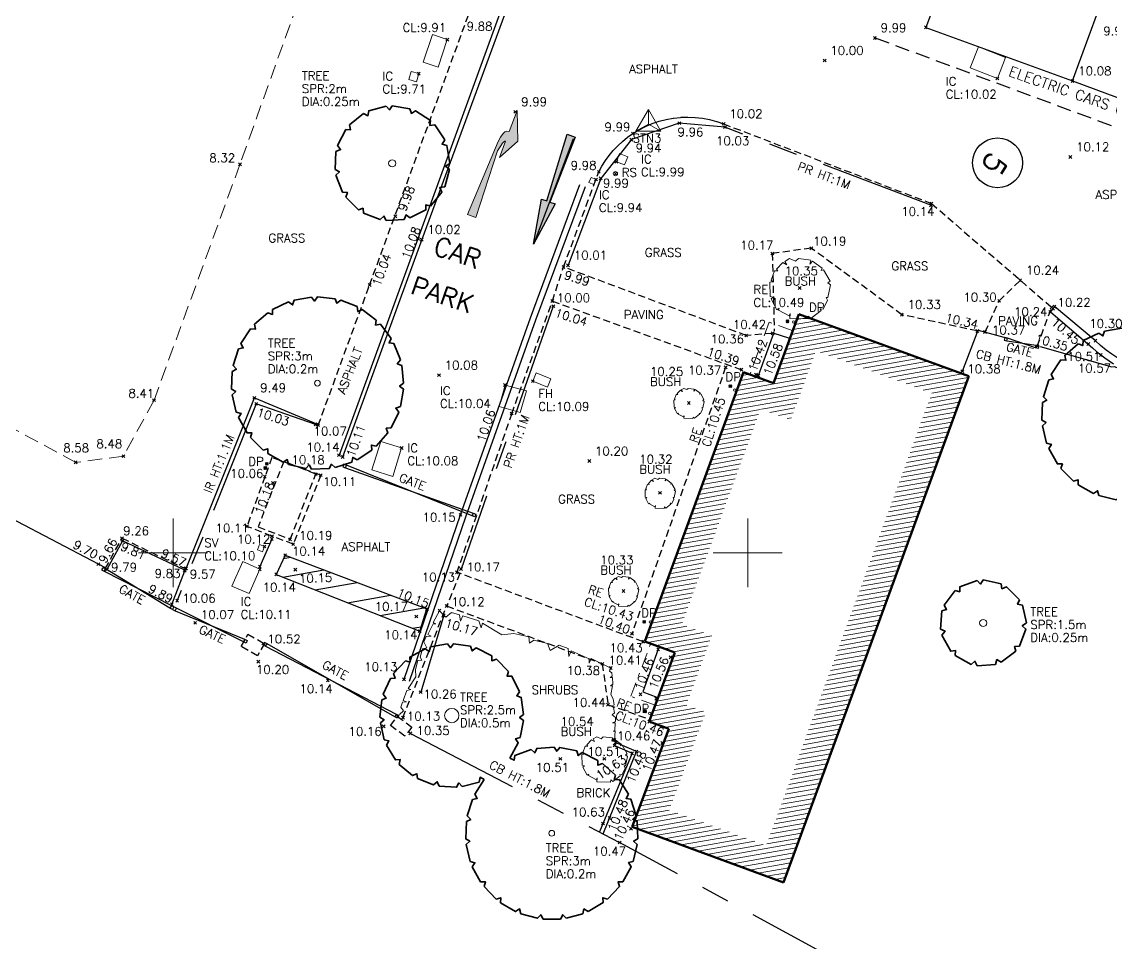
# Model space of a CAD drawing. Extents: x 521064 to 521635, y 174590 to 175241.
# Drawn here: x 521274.74 to 521312.65, y 174706.42 to 174738.48 of the extents above; entities that cross this region are included whole.
import ezdxf
from ezdxf.enums import TextEntityAlignment as Align

# ---------------------------------------------------------------- set-up
doc = ezdxf.new("R2010")
doc.units = 0
doc.header["$PDMODE"] = 3
doc.header["$PDSIZE"] = 0.05
for name, pattern in [('Centre', [7, 4, -1, 1, -1]), ('DASHDOT', [1, 0.5, -0.25, 0, -0.25]), ('DASHED', [0.75, 0.5, -0.25]), ('HIDDEN', [0.375, 0.25, -0.125])]:
    doc.linetypes.add(name, pattern=pattern)
doc.layers.get('0').update_dxf_attribs({"linetype": 'CONTINUOUS', "lineweight": 18})
for name, color, linetype, lineweight in [('I031G_SURVEY-GRID', 7, 'CONTINUOUS', 18), ('I042T_SURVEY-STA', 1, 'CONTINUOUS', 13), ('I277G_CANOPY', 30, 'DASHDOT', 18), ('I904G_HATCHING', 62, 'CONTINUOUS', 18), ('I910T_TXT-GEN-S', 7, 'CONTINUOUS', 13), ('I917G_BUILDING', 3, 'CONTINUOUS', 50), ('I923G_SURVEY-POINT', 7, 'CONTINUOUS', 18), ('I923T_SURVEY-LEVEL', 7, 'CONTINUOUS', 13), ('I941G_TREE', 72, 'CONTINUOUS', 18), ('I941G_TREE-VEG', 6, 'CONTINUOUS', 35), ('I941T_TREE-TXT', 82, 'CONTINUOUS', 13), ('I952G_KERB', 5, 'CONTINUOUS', 25), ('I960G_COVER', 1, 'CONTINUOUS', 18), ('I960T_COVER-TXT', 1, 'CONTINUOUS', 13), ('I976G_ST-FURN', 220, 'CONTINUOUS', 18), ('I976T_ST-FURN-TXT', 220, 'CONTINUOUS', 13), ('I991G_SLOPE', 21, 'DASHED', 18), ('I995G_VEGETATION', 102, 'CONTINUOUS', 18)]:
    doc.layers.add(name, color=color, linetype=linetype, lineweight=lineweight)
for name, color, linetype in [('I240G_STAIR', 10, 'CONTINUOUS'), ('I280G_BLDG-FRAME', 7, 'HIDDEN'), ('I940G_SURFACE', 200, 'HIDDEN'), ('I971G_FENCE', 5, 'Centre'), ('I972G_WALL', 10, 'CONTINUOUS'), ('I973G_GATE', 20, 'CONTINUOUS'), ('I997G_ROAD_MARKING', 7, 'CONTINUOUS')]:
    doc.layers.add(name, color=color, linetype=linetype)
doc.styles.add('MONOTXT', font='simplex.shx')

# ---------------------------------------------------------------- blocks, each defined once
blk = doc.blocks.new('PT_STATION')
at = {"color": 0, "linetype": 'Continuous', "flags": 128}
for points in [[(0, 0.5), (-0.433, -0.25)], [(-0.433, -0.25), (0, 0), (0, 0.5)], [(0.433, -0.25), (0, 0.5)], [(0, 0), (0.433, -0.25)], [(-0.433, -0.25), (0.433, -0.25)]]:
    blk.add_lwpolyline(points, dxfattribs=at)
blk = doc.blocks.new('BUSH-C')
at = {"color": 0, "linetype": 'ByBlock'}
blk.add_polyline3d([(-0.225, 0.4, 0), (-0.26, 0.461, 0), (-0.177, 0.509, 0), (-0.074, 0.464, 0), (-0.023, 0.509, 0), (0.191, 0.483, 0), (0.175, 0.413, 0), (0.223, 0.467, 0), (0.39, 0.343, 0), (0.374, 0.304, 0), (0.415, 0.314, 0), (0.527, 0.115, 0), (0.489, 0.09, 0), (0.537, 0.055, 0), (0.489, -0.166, 0), (0.457, -0.166, 0), (0.482, -0.214, 0), (0.405, -0.368, 0), (0.357, -0.364, 0), (0.37, -0.393, 0), (0.201, -0.529, 0), (0.149, -0.491, 0), (0.144, -0.539, 0), (-0.171, -0.534, 0), (-0.164, -0.445, 0), (-0.184, -0.487, 0), (-0.368, -0.386, 0), (-0.358, -0.355, 0), (-0.398, -0.383, 0), (-0.499, -0.191, 0), (-0.461, -0.16, 0), (-0.513, -0.149, 0), (-0.52, 0.1, 0), (-0.475, 0.108, 0), (-0.495, 0.136, 0), (-0.441, 0.297, 0), (-0.38, 0.296, 0), (-0.407, 0.324, 0), (-0.294, 0.44, 0), (-0.226, 0.401, 0)], close=True, dxfattribs=at)
blk = doc.blocks.new('HEL Vegitation')
at = {"color": 0, "linetype": 'ByBlock'}
blk.add_polyline3d([(0, 0, 0), (0.0922, -0.0113, 0), (0.0935, 0.0101, 0), (0.0995, -0.0077, 0), (0.1821, -0.0154, 0), (0.1845, 0.0113, 0), (0.197, -0.0202, 0), (0.2387, -0.0214, 0), (0.2678, 0.0125, 0), (0.2868, -0.0125, 0), (0.3463, -0.0065, 0), (0.3601, 0.0113, 0), (0.3714, -0.0138, 0), (0.4361, -0.0065, 0), (0.4826, 0.015, 0), (0.5749, -0.0053, 0), (0.5749, 0.015, 0), (0.5927, -0.0089, 0), (0.6647, -0.0077, 0), (0.6659, 0.0166, 0), (0.6788, -0.0077, 0), (0.714, -0.0053, 0), (0.7306, 0.0202, 0), (0.7646, 0.0036, 0)], dxfattribs=at)
blk = doc.blocks.new('1038-4m')
blk.add_hatch(color=256).paths.add_polyline_path([(-0.15, 0), (-0.06, 2.425), (-0.25, 2.425), (0, 4), (0.25, 2.425), (0.06, 2.425), (0.15, 0)])
at = {"flags": 128}
blk.add_lwpolyline([(-0.15, 0), (-0.06, 2.425), (-0.25, 2.425), (0, 4), (0.25, 2.425), (0.06, 2.425), (0.15, 0), (-0.15, 0)], dxfattribs=at)

msp = doc.modelspace()

# ---------------------------------------------------------------- hatches: boundary and pattern name
msp.add_hatch(color=256).paths.add_polyline_path([(521291.32, 174734.309), (521290.251, 174731.77), (521290.532, 174731.665), (521291.297, 174733.984), (521291.357, 174734.097), (521291.404, 174734.165), (521291.469, 174734.253), (521291.501, 174734.295), (521291.543, 174734.322), (521291.57, 174734.327), (521291.357, 174733.758), (521291.994, 174734.321), (521291.97, 174735.397), (521291.695, 174734.66), (521291.619, 174734.669), (521291.552, 174734.646), (521291.496, 174734.597), (521291.456, 174734.548), (521291.396, 174734.458)])
at = {"layer": 'I904G_HATCHING'}
h = msp.add_hatch(dxfattribs=at)
h.set_pattern_fill('ANSI31', color=256, scale=0.05, angle=325, style=0)
h.paths.add_polyline_path([(521319.989, 174796.976), (521317.25, 174789.57), (521320.274, 174788.474), (521317.729, 174781.566), (521318.599, 174781.242), (521314.762, 174770.934), (521313.465, 174771.419), (521312.26, 174768.185), (521313.565, 174767.711), (521309.764, 174757.382), (521308.905, 174757.706), (521306.356, 174750.853), (521303.341, 174751.954), (521300.602, 174744.53), (521323.15, 174736.169), (521325.911, 174743.596), (521323.621, 174744.446), (521324.929, 174748.048), (521325.715, 174747.761), (521326.471, 174749.849), (521327.658, 174749.411), (521331.041, 174758.577), (521332.591, 174758.002), (521332.998, 174758.999), (521332.932, 174759.024), (521335.237, 174765.255), (521335.327, 174765.222), (521336.92, 174769.563), (521337.922, 174769.844), (521338.779, 174772.181), (521338.198, 174773.062), (521339.835, 174777.469), (521336.226, 174778.807), (521337.471, 174782.22), (521339.843, 174781.331), (521342.564, 174788.649)])
edge = h.paths.add_edge_path()
edge.add_line((521318.988, 174787.877), (521316.446, 174780.976))
edge.add_line((521315.963, 174788.973), (521318.988, 174787.877))
edge.add_line((521319.401, 174798.268), (521315.963, 174788.973))
edge.add_line((521328.274, 174794.986), (521319.401, 174798.268))
edge.add_line((521343.831, 174789.248), (521328.274, 174794.986))
edge.add_line((521340.394, 174779.943), (521343.844, 174789.224))
edge.add_line((521338.065, 174780.929), (521338.675, 174780.701))
edge.add_line((521337.507, 174779.399), (521338.065, 174780.929))
edge.add_line((521338.639, 174780.605), (521338.675, 174780.701))
edge.add_line((521338.639, 174780.605), (521340.394, 174779.943))
edge.add_line((521340.693, 174778.217), (521337.507, 174779.399))
edge.add_line((521341.04, 174778.216), (521340.734, 174778.328))
edge.add_line((521340.734, 174778.328), (521340.693, 174778.217))
edge.add_line((521341.124, 174778.067), (521341.019, 174778.111))
edge.add_line((521339.312, 174773.189), (521341.124, 174778.067))
edge.add_line((521341.019, 174778.111), (521341.04, 174778.216))
edge.add_line((521339.891, 174772.309), (521339.312, 174773.189))
edge.add_line((521338.684, 174769.019), (521339.891, 174772.309))
edge.add_line((521337.683, 174768.738), (521338.684, 174769.019))
edge.add_line((521335.92, 174763.936), (521337.683, 174768.738))
edge.add_line((521334.217, 174759.615), (521335.828, 174763.97))
edge.add_line((521335.828, 174763.97), (521335.92, 174763.936))
edge.add_line((521334.314, 174759.579), (521334.217, 174759.615))
edge.add_line((521333.151, 174756.727), (521334.314, 174759.579))
edge.add_line((521331.632, 174757.291), (521333.151, 174756.727))
edge.add_line((521328.249, 174748.127), (521331.632, 174757.291))
edge.add_line((521328.249, 174748.127), (521327.069, 174748.562))
edge.add_line((521327.069, 174748.562), (521326.314, 174746.477))
edge.add_line((521326.314, 174746.477), (521325.527, 174746.765))
edge.add_line((521325.527, 174746.765), (521324.9, 174745.038))
edge.add_line((521324.9, 174745.038), (521327.19, 174744.187))
edge.add_line((521323.742, 174734.891), (521327.193, 174744.175))
edge.add_line((521299.318, 174743.939), (521323.729, 174734.888))
edge.add_line((521302.747, 174753.235), (521299.318, 174743.939))
edge.add_line((521305.765, 174752.133), (521302.747, 174753.235))
edge.add_line((521308.318, 174758.995), (521305.765, 174752.133))
edge.add_line((521309.173, 174758.673), (521308.318, 174758.995))
edge.add_line((521312.28, 174767.114), (521309.173, 174758.673))
edge.add_line((521312.28, 174767.114), (521310.56, 174767.739))
edge.add_line((521311.106, 174769.218), (521310.56, 174767.739))
edge.add_line((521311.157, 174769.573), (521311.106, 174769.218))
edge.add_line((521311.721, 174771.082), (521312.204, 174770.899))
edge.add_line((521312.204, 174770.899), (521311.644, 174769.397))
edge.add_line((521311.644, 174769.397), (521311.157, 174769.573))
edge.add_line((521311.888, 174771.32), (521311.721, 174771.082))
edge.add_line((521312.464, 174772.861), (521311.888, 174771.32))
edge.add_line((521314.174, 174772.222), (521312.464, 174772.861))
edge.add_line((521317.313, 174780.654), (521314.174, 174772.222))
edge.add_line((521316.446, 174780.976), (521317.313, 174780.654))
h = msp.add_hatch(dxfattribs=at)
h.set_pattern_fill('ANSI31', color=256, scale=0.05, angle=325, style=0)
h.paths.add_polyline_path([(521299.851, 174726.286), (521296.419, 174716.918), (521297.465, 174716.531), (521296.574, 174714.127), (521297.253, 174713.872), (521295.974, 174710.461), (521301.242, 174708.532), (521307.691, 174726.152), (521301.775, 174728.308), (521300.897, 174725.906)])
h.paths.add_polyline_path([(521302.371, 174727.027), (521306.407, 174725.556), (521300.647, 174709.815), (521297.264, 174711.053), (521298.541, 174714.457), (521297.858, 174714.713), (521298.75, 174717.121), (521297.701, 174717.509), (521300.447, 174725.006), (521301.493, 174724.626)], flags=16)
at = {"layer": 'I997G_ROAD_MARKING'}
h = msp.add_hatch(dxfattribs=at)
h.set_pattern_fill('ANSI31', color=2, scale=0.2, angle=325, style=0)
h.paths.add_polyline_path([(521288.836, 174718.049), (521283.9, 174719.918), (521283.59, 174719.249), (521288.583, 174717.273)])

# ---------------------------------------------------------------- linework, layer by layer
msp.add_lwpolyline([(521291.32, 174734.309), (521290.251, 174731.77), (521290.532, 174731.665), (521291.297, 174733.984), (521291.357, 174734.097), (521291.404, 174734.165), (521291.469, 174734.253), (521291.501, 174734.295), (521291.543, 174734.322), (521291.57, 174734.327), (521291.357, 174733.758), (521291.994, 174734.321), (521291.97, 174735.397), (521291.695, 174734.66), (521291.619, 174734.669), (521291.552, 174734.646), (521291.496, 174734.597), (521291.456, 174734.548), (521291.396, 174734.458)], close=True)
at = {"layer": 'I031G_SURVEY-GRID'}
for p, q in [((521280, 174721.2), (521280, 174718.8)), ((521300, 174721.2), (521300, 174718.8)), ((521278.8, 174720), (521281.2, 174720)), ((521298.8, 174720), (521301.2, 174720))]:
    msp.add_line(p, q, dxfattribs=at)
at = {"layer": 'I240G_STAIR'}
for points in [[(521300.373, 174726.166, 10.58), (521300.908, 174727.648, 10.561), (521301.422, 174727.479, 10.585)], [(521280.415, 174719.395, 9.84), (521278.242, 174720.418, 9.815), (521277.7, 174719.425, 9.79)], [(521296.885, 174716.643, 10.564), (521296.354, 174715.163, 10.562), (521296.84, 174714.98, 10.574)]]:
    msp.add_polyline3d(points, dxfattribs=at)
at = {"layer": 'I277G_CANOPY'}
for points in [[(521301.541, 174727.738, 13.101), (521300.75, 174728.022, 13.092), (521300.086, 174726.232, 13.091)], [(521296.776, 174714.695, 13.081), (521295.934, 174715.013, 13.075), (521296.604, 174716.794, 13.075)]]:
    msp.add_polyline3d(points, dxfattribs=at)
at = {"layer": 'I280G_BLDG-FRAME'}
for points in [[(521284.076, 174720.469, 10.185), (521284.967, 174722.738, 10.18), (521283.85, 174723.176, 10.18), (521282.959, 174720.907, 10.185)], [(521282.608, 174717.167, 0), (521283.179, 174716.844, 0), (521282.94, 174716.421, 0), (521282.369, 174716.745, 0)], [(521287.813, 174714.311, 0), (521288.308, 174713.94, 0), (521288.068, 174713.62, 0), (521287.573, 174713.991, 0)]]:
    msp.add_polyline3d(points, close=True, dxfattribs=at)
at = {"layer": 'I917G_BUILDING'}
for p, q in [((521300.897, 174725.906, 10.42), (521301.775, 174728.308, 10.34)), ((521301.775, 174728.308, 10.34), (521307.691, 174726.152, 10.38)), ((521296.419, 174716.918, 10.43), (521299.851, 174726.286, 10.42)), ((521299.851, 174726.286, 10.42), (521300.897, 174725.906, 10.42)), ((521301.242, 174708.532, 10.38), (521307.691, 174726.152, 10.38)), ((521296.419, 174716.918, 10.43), (521297.465, 174716.531, 10.46)), ((521297.465, 174716.531, 10.46), (521296.574, 174714.127, 10.46)), ((521297.253, 174713.872, 10.47), (521295.974, 174710.461, 10.46)), ((521296.574, 174714.127, 10.47), (521297.253, 174713.872, 10.47)), ((521295.974, 174710.461, 10.46), (521301.242, 174708.532, 10.38))]:
    msp.add_line(p, q, dxfattribs=at)
at = {"layer": 'I923G_SURVEY-POINT'}
for p in [(521306.198, 174738.283, 9.993), (521289.544, 174737.858, 9.911), (521304.422, 174737.916, 9.99), (521302.675, 174737.129, 10.003), (521288.555, 174736.676, 9.709), (521308.687, 174736.506, 10.023), (521311.303, 174736.419, 10.076), (521291.915, 174735.345, 9.989), (521297.616, 174734.951, 9.957), (521296.002, 174734.59, 9.993), (521299.159, 174734.928, 10.022), (521299.208, 174734.81, 10.029), (521295.951, 174734.377, 9.941), (521282.327, 174733.518, 8.324), (521295.43, 174733.604, 9.991), (521311.229, 174733.776, 10.124), (521294.817, 174733.259, 9.977), (521295.397, 174733.193, 9.968), (521294.721, 174732.991, 9.939), (521294.884, 174733.029, 9.988), (521306.378, 174732.094, 10.145), (521306.396, 174732.155, 10.139), (521287.735, 174731.711, 9.98), (521288.521, 174730.924, 10.082), (521288.655, 174730.897, 10.023), (521300.853, 174730.417, 10.169), (521302.211, 174730.599, 10.187), (521293.589, 174729.947, 9.992), (521293.748, 174730.007, 10.005), (521286.841, 174729.322, 10.042), (521309.483, 174729.482, 10.236), (521301.81, 174729.218, 10.35), (521293.203, 174728.761, 10), (521293.233, 174728.581, 10.04), (521308.749, 174728.767, 10.304), (521310.58, 174728.542, 10.23), (521310.677, 174728.569, 10.225), (521305.365, 174728.287, 10.331), (521310.534, 174728.385, 10.244), (521310.621, 174728.493, 10.839), (521301.383, 174728.058, 10.485), (521299.944, 174727.563, 10.361), (521300.865, 174727.635, 10.42), (521307.988, 174727.72, 10.342), (521308.26, 174727.685, 10.364), (521312.102, 174727.381, 10.297), (521310.076, 174727.193, 10.347), (521311.851, 174727.265, 10.446), (521312.29, 174726.886, 10.506), (521299.232, 174726.456, 10.369), (521299.784, 174726.371, 10.392), (521307.47, 174726.322, 10.384), (521289.254, 174726.181, 10.084), (521292.522, 174725.974, 10.087), (521300.289, 174726.206, 10.419), (521300.373, 174726.166, 10.58), (521291.554, 174725.84, 10.036), (521299.396, 174725.798, 10.45), (521279.34, 174725.314, 8.405), (521282.832, 174725.393, 9.488), (521282.893, 174725.184, 10.025), (521297.949, 174725.215, 10.253), (521291.786, 174724.848, 10.057), (521284.958, 174724.469, 10.089), (521285.028, 174724.477, 10.066), (521285.052, 174724.443, 10.068), (521287.954, 174723.65, 10.08), (521278.277, 174723.364, 8.484), (521285.776, 174723.4, 10.144), (521285.902, 174723.333, 10.106), (521294.485, 174723.192, 10.2), (521276.613, 174723.149, 8.578), (521283.208, 174722.955, 10.06), (521283.263, 174723.095, 10.066), (521283.195, 174722.648, 10.057), (521283.48, 174722.437, 10.18), (521284.967, 174722.738, 10.18), (521285.138, 174722.702, 10.108), (521296.949, 174722.087, 10.32), (521290.002, 174721.324, 10.152), (521282.571, 174720.921, 10.107), (521283.443, 174720.58, 10.123), (521278.225, 174720.509, 9.26), (521278.242, 174720.418, 9.815), (521283.181, 174720.219, 10.097), (521283.436, 174720.479, 10.12), (521284.076, 174720.469, 10.185), (521284.182, 174720.301, 10.142), (521283.9, 174719.918, 10.139), (521277.401, 174719.606, 9.705), (521277.7, 174719.425, 9.79), (521280.422, 174719.45, 9.57), (521280.454, 174719.459, 9.567), (521283.022, 174719.521, 10.1), (521283.022, 174719.428, 10.112), (521284.256, 174719.418, 10.15), (521290.022, 174719.435, 10.166), (521280.407, 174719.376, 9.826), (521283.59, 174719.249, 10.135), (521289.877, 174719.325, 10.13), (521295.676, 174718.673, 10.331), (521280.145, 174718.336, 10.06), (521279.956, 174718.207, 9.892), (521288.836, 174718.049, 10.149), (521289.273, 174717.986, 10.136), (521289.522, 174718.151, 10.123), (521280.77, 174717.563, 10.074), (521288.466, 174717.785, 10.168), (521289.418, 174717.827, 10.169), (521296.397, 174717.601, 10.432), (521288.583, 174717.273, 10.14), (521295.972, 174717.182, 10.403), (521283.144, 174716.846, 10.524), (521296.36, 174716.906, 10.429), (521296.885, 174716.643, 10.564), (521282.971, 174716.212, 10.201), (521294.939, 174716.14, 10.384), (521295.237, 174715.992, 10.409), (521297.321, 174716.361, 10.571), (521285.386, 174715.565, 10.14), (521288.039, 174715.599, 10.13), (521288.62, 174715.151, 10.259), (521296.27, 174715.08, 10.459), (521296.817, 174714.929, 10.477), (521295.139, 174714.714, 10.442), (521296.43, 174714.483, 10.464), (521287.813, 174714.311), (521288, 174714.268, 10.132), (521296.574, 174714.127), (521287.327, 174713.961, 10.156), (521288.26, 174713.719, 10.354), (521295.36, 174713.487, 10.457), (521295.402, 174713.403, 10.459), (521297.021, 174713.382, 10.471), (521295.362, 174713.297, 10.507), (521295.978, 174713.024, 10.634), (521296.13, 174713.088, 10.484), (521293.476, 174712.832, 10.513), (521295.009, 174712.833, 10.545), (521295.188, 174710.775, 10.477), (521294.961, 174710.582, 10.628), (521295.938, 174710.399, 10.461), (521295.542, 174709.92, 10.468)]:
    msp.add_point(p, dxfattribs=at)
at = {"layer": 'I940G_SURFACE'}
for p, q in [((521296.678, 174734.936, 10), (521296.918, 174735.018, 10.002)), ((521296.918, 174735.018, 10.002), (521297.164, 174735.081, 10.004)), ((521297.164, 174735.081, 10.004), (521297.413, 174735.127, 10.006)), ((521297.413, 174735.127, 10.006), (521297.666, 174735.154, 10.008)), ((521297.666, 174735.154, 10.008), (521297.919, 174735.162, 10.011)), ((521297.919, 174735.162, 10.011), (521298.173, 174735.152, 10.013)), ((521298.173, 174735.152, 10.013), (521298.425, 174735.123, 10.015)), ((521298.425, 174735.123, 10.015), (521298.674, 174735.076, 10.017)), ((521298.674, 174735.076, 10.017), (521298.919, 174735.011, 10.019)), ((521298.919, 174735.011, 10.019), (521299.159, 174734.928, 10.022)), ((521296.002, 174734.59, 9.993), (521296.218, 174734.722, 9.995)), ((521296.218, 174734.722, 9.995), (521296.444, 174734.838, 9.997)), ((521296.444, 174734.838, 9.997), (521296.678, 174734.936, 10)), ((521299.159, 174734.928, 10.022), (521306.396, 174732.155, 10.139)), ((521295.477, 174734.165, 9.987), (521295.643, 174734.318, 9.989)), ((521295.643, 174734.318, 9.989), (521295.818, 174734.46, 9.991)), ((521295.818, 174734.46, 9.991), (521296.002, 174734.59, 9.993)), ((521295.178, 174733.829, 9.983), (521295.322, 174734.002, 9.985)), ((521295.322, 174734.002, 9.985), (521295.477, 174734.165, 9.987)), ((521294.925, 174733.457, 9.979), (521295.045, 174733.647, 9.981)), ((521295.045, 174733.647, 9.981), (521295.178, 174733.829, 9.983)), ((521293.589, 174729.947, 9.992), (521294.817, 174733.259, 9.977)), ((521294.817, 174733.259, 9.977), (521294.925, 174733.457, 9.979)), ((521306.396, 174732.155, 10.139), (521310.58, 174728.542, 10.23)), ((521299.944, 174727.563, 10.361), (521293.589, 174729.947, 9.992)), ((521310.076, 174727.193, 10.347), (521310.58, 174728.542, 10.23)), ((521300.865, 174727.635, 10.42), (521299.944, 174727.563, 10.361))]:
    msp.add_line(p, q, dxfattribs=at)
for points in [[(521286.841, 174729.322, 10.042), (521290.239, 174738.597, 9.882), (521296.393, 174755.399, 9.714), (521302.891, 174772.856, 9.585), (521308.057, 174786.598, 9.549), (521311.589, 174795.974, 9.515), (521314.929, 174804.868, 9.509), (521316.892, 174810.249, 9.476)], [(521307.988, 174727.72, 10.342), (521305.365, 174728.287, 10.331), (521302.211, 174730.599, 10.187), (521300.853, 174730.417, 10.169), (521300.925, 174727.715, 10.361)], [(521293.203, 174728.761, 10), (521293.589, 174729.947, 9.992)], [(521285.052, 174724.443, 10.068), (521286.841, 174729.322, 10.042)], [(521308.26, 174727.685, 10.364), (521308.749, 174728.767, 10.304), (521309.483, 174729.482, 10.236)], [(521291.786, 174724.848, 10.057), (521293.203, 174728.761, 10), (521299.784, 174726.371, 10.392)], [(521299.232, 174726.456, 10.369), (521295.972, 174717.182, 10.403)], [(521291.786, 174724.848, 10.057), (521289.877, 174719.325, 10.13)], [(521285.138, 174722.702, 10.108), (521283.436, 174723.316, 10.037), (521283.195, 174722.648, 10.057)], [(521285.138, 174722.702, 10.108), (521284.182, 174720.301, 10.142), (521283.443, 174720.58, 10.123), (521282.571, 174720.921, 10.107)], [(521283.195, 174722.648, 10.057), (521282.571, 174720.921, 10.107)], [(521277.639, 174719.448, 9.662), (521278.225, 174720.509, 9.26), (521280.422, 174719.45, 9.57)], [(521289.981, 174719.286, 10.11), (521289.522, 174718.151, 10.123)], [(521296.36, 174716.906, 10.429), (521289.877, 174719.325, 10.13)], [(521288, 174714.268, 10.132), (521289.522, 174718.151, 10.123), (521294.939, 174716.14, 10.384), (521295.139, 174714.714, 10.442), (521296.603, 174714.206, 10.484)]]:
    msp.add_polyline3d(points, dxfattribs=at)
at = {"layer": 'I941G_TREE'}
for centre, radius in [((521287.627, 174733.553), 0.125), ((521285.025, 174725.903), 0.1), ((521308.196, 174717.559), 0.125), ((521289.701, 174714.339), 0.25), ((521293.179, 174710.241), 0.1)]:
    msp.add_circle(centre, radius, dxfattribs=at)
at = {"layer": 'I941G_TREE-VEG'}
for points in [[(521287.418, 174735.542), (521286.813, 174735.38), (521286.782, 174735.21), (521286.627, 174735.285)], [(521288.245, 174735.455), (521287.627, 174735.553), (521287.529, 174735.41), (521287.418, 174735.542)], [(521288.965, 174735.039), (521288.44, 174735.38), (521288.293, 174735.289), (521288.245, 174735.455)], [(521286.627, 174735.285), (521286.14, 174734.891), (521286.181, 174734.723), (521286.009, 174734.728)], [(521289.454, 174734.366), (521289.113, 174734.891), (521288.942, 174734.868), (521288.965, 174735.039)], [(521286.009, 174734.728), (521285.725, 174734.171), (521285.83, 174734.034), (521285.67, 174733.969)], [(521289.627, 174733.553), (521289.529, 174734.171), (521289.363, 174734.219), (521289.454, 174734.366)], [(521285.67, 174733.969), (521285.638, 174733.344), (521285.79, 174733.262), (521285.67, 174733.137)], [(521289.454, 174732.739), (521289.616, 174733.344), (521289.484, 174733.455), (521289.627, 174733.553)], [(521285.67, 174733.137), (521285.895, 174732.553), (521286.067, 174732.54), (521286.009, 174732.377)], [(521288.965, 174732.067), (521289.359, 174732.553), (521289.284, 174732.708), (521289.454, 174732.739)], [(521286.009, 174732.377), (521286.451, 174731.935), (521286.614, 174731.993), (521286.627, 174731.821)], [(521288.245, 174731.651), (521288.802, 174731.935), (521288.797, 174732.107), (521288.965, 174732.067)], [(521286.627, 174731.821), (521287.211, 174731.597), (521287.336, 174731.716), (521287.418, 174731.564)], [(521287.418, 174731.564), (521288.042, 174731.597), (521288.108, 174731.756), (521288.245, 174731.651)], [(521284.021, 174728.73), (521283.466, 174728.466), (521283.457, 174728.294), (521283.295, 174728.354)], [(521284.82, 174728.896), (521284.216, 174728.792), (521284.16, 174728.629), (521284.021, 174728.73)], [(521285.636, 174728.84), (521285.025, 174728.903), (521284.928, 174728.761), (521284.82, 174728.896)], [(521286.405, 174728.567), (521285.835, 174728.792), (521285.702, 174728.682), (521285.636, 174728.84)], [(521287.073, 174728.095), (521286.584, 174728.466), (521286.427, 174728.396), (521286.405, 174728.567)], [(521283.295, 174728.354), (521282.833, 174727.951), (521282.87, 174727.783), (521282.698, 174727.796)], [(521282.698, 174727.796), (521282.362, 174727.283), (521282.442, 174727.131), (521282.274, 174727.098)], [(521287.588, 174727.462), (521287.218, 174727.951), (521287.048, 174727.925), (521287.073, 174728.095)], [(521313.023, 174727.815), (521312.418, 174727.711), (521312.362, 174727.548), (521312.223, 174727.649)], [(521287.914, 174726.712), (521287.689, 174727.283), (521287.518, 174727.305), (521287.588, 174727.462)], [(521312.223, 174727.649), (521311.669, 174727.385), (521311.659, 174727.214), (521311.497, 174727.273)], [(521282.274, 174727.098), (521282.088, 174726.513), (521282.207, 174726.389), (521282.053, 174726.311)], [(521311.497, 174727.273), (521311.035, 174726.87), (521311.072, 174726.702), (521310.9, 174726.715)], [(521288.025, 174725.903), (521287.962, 174726.513), (521287.804, 174726.58), (521287.914, 174726.712)], [(521310.9, 174726.715), (521310.564, 174726.202), (521310.645, 174726.05), (521310.476, 174726.017)], [(521282.053, 174726.311), (521282.032, 174725.698), (521282.18, 174725.61), (521282.053, 174725.494)], [(521287.914, 174725.094), (521288.018, 174725.698), (521287.884, 174725.805), (521288.025, 174725.903)], [(521310.476, 174726.017), (521310.29, 174725.432), (521310.409, 174725.308), (521310.255, 174725.231)], [(521282.053, 174725.494), (521282.198, 174724.898), (521282.365, 174724.854), (521282.274, 174724.708)], [(521310.255, 174725.231), (521310.234, 174724.617), (521310.382, 174724.53), (521310.255, 174724.414)], [(521287.588, 174724.344), (521287.852, 174724.898), (521287.751, 174725.038), (521287.914, 174725.094)], [(521282.274, 174724.708), (521282.574, 174724.173), (521282.746, 174724.175), (521282.698, 174724.01)], [(521310.255, 174724.414), (521310.401, 174723.817), (521310.567, 174723.773), (521310.476, 174723.627)], [(521282.698, 174724.01), (521283.132, 174723.576), (521283.297, 174723.624), (521283.295, 174723.452)], [(521287.073, 174723.71), (521287.476, 174724.173), (521287.417, 174724.334), (521287.588, 174724.344)], [(521286.405, 174723.239), (521286.918, 174723.576), (521286.905, 174723.747), (521287.073, 174723.71)], [(521310.476, 174723.627), (521310.777, 174723.092), (521310.949, 174723.094), (521310.9, 174722.929)], [(521283.295, 174723.452), (521283.83, 174723.151), (521283.976, 174723.242), (521284.021, 174723.076)], [(521285.636, 174722.966), (521286.22, 174723.151), (521286.254, 174723.32), (521286.405, 174723.239)], [(521284.021, 174723.076), (521284.617, 174722.931), (521284.733, 174723.058), (521284.82, 174722.91)], [(521284.82, 174722.91), (521285.434, 174722.931), (521285.511, 174723.085), (521285.636, 174722.966)], [(521310.9, 174722.929), (521311.334, 174722.495), (521311.499, 174722.543), (521311.497, 174722.371)], [(521311.497, 174722.371), (521312.032, 174722.07), (521312.178, 174722.161), (521312.223, 174721.995)], [(521312.223, 174721.995), (521312.819, 174721.85), (521312.935, 174721.977), (521313.023, 174721.829)], [(521307.214, 174718.692), (521306.832, 174718.182), (521306.922, 174718.034), (521306.757, 174717.981)], [(521307.983, 174719.043), (521307.385, 174718.821), (521307.381, 174718.647), (521307.214, 174718.692)], [(521308.819, 174718.923), (521308.196, 174719.059), (521308.099, 174718.915), (521307.983, 174719.043)], [(521309.458, 174718.37), (521309.007, 174718.821), (521308.848, 174718.752), (521308.819, 174718.923)], [(521309.696, 174717.559), (521309.561, 174718.182), (521309.39, 174718.21), (521309.458, 174718.37)], [(521306.757, 174717.981), (521306.712, 174717.345), (521306.867, 174717.27), (521306.757, 174717.136)], [(521309.458, 174716.748), (521309.681, 174717.345), (521309.553, 174717.462), (521309.696, 174717.559)], [(521289.557, 174716.835), (521288.963, 174716.728), (521288.914, 174716.564), (521288.772, 174716.66)], [(521290.357, 174716.752), (521289.759, 174716.839), (521289.661, 174716.699), (521289.557, 174716.835)], [(521306.757, 174717.136), (521307.063, 174716.576), (521307.235, 174716.597), (521307.214, 174716.425)], [(521288.772, 174716.66), (521288.243, 174716.37), (521288.248, 174716.199), (521288.084, 174716.245)], [(521291.089, 174716.419), (521290.549, 174716.691), (521290.412, 174716.59), (521290.357, 174716.752)], [(521291.677, 174715.871), (521291.252, 174716.3), (521291.089, 174716.248), (521291.089, 174716.419)], [(521307.214, 174716.425), (521307.774, 174716.119), (521307.907, 174716.23), (521307.983, 174716.074)], [(521308.819, 174716.194), (521309.33, 174716.576), (521309.285, 174716.744), (521309.458, 174716.748)], [(521288.084, 174716.245), (521287.674, 174715.802), (521287.733, 174715.641), (521287.562, 174715.633)], [(521307.983, 174716.074), (521308.619, 174716.119), (521308.672, 174716.284), (521308.819, 174716.194)], [(521292.061, 174715.164), (521291.794, 174715.706), (521291.623, 174715.708), (521291.677, 174715.871)], [(521287.562, 174715.633), (521287.314, 174715.082), (521287.421, 174714.949), (521287.262, 174714.887)], [(521292.201, 174714.372), (521292.12, 174714.971), (521291.959, 174715.027), (521292.061, 174715.164)], [(521287.262, 174714.887), (521287.202, 174714.286), (521287.346, 174714.194), (521287.214, 174714.085)], [(521292.082, 174713.577), (521292.196, 174714.171), (521292.06, 174714.275), (521292.201, 174714.372)], [(521287.214, 174714.085), (521287.348, 174713.495), (521287.514, 174713.454), (521287.424, 174713.308)], [(521291.717, 174712.861), (521292.013, 174713.388), (521291.918, 174713.53), (521292.082, 174713.577)], [(521287.424, 174713.308), (521287.738, 174712.792), (521287.908, 174712.805), (521287.869, 174712.639)], [(521292.463, 174713.154), (521291.896, 174712.953), (521291.87, 174712.784), (521291.717, 174712.861)], [(521293.26, 174713.24), (521292.659, 174713.196), (521292.59, 174713.04), (521292.463, 174713.154)], [(521294.051, 174713.112), (521293.46, 174713.228), (521293.352, 174713.096), (521293.26, 174713.24)], [(521294.779, 174712.779), (521294.241, 174713.047), (521294.101, 174712.948), (521294.051, 174713.112)], [(521287.869, 174712.639), (521288.33, 174712.249), (521288.488, 174712.315), (521288.503, 174712.145)], [(521295.394, 174712.265), (521294.946, 174712.666), (521294.785, 174712.608), (521294.779, 174712.779)], [(521295.851, 174711.606), (521295.524, 174712.112), (521295.354, 174712.098), (521295.394, 174712.265)], [(521288.503, 174712.145), (521289.065, 174711.922), (521289.193, 174712.035), (521289.262, 174711.878)], [(521289.262, 174711.878), (521289.865, 174711.845), (521289.951, 174711.992), (521290.066, 174711.866)], [(521290.066, 174711.866), (521290.649, 174712.026), (521290.683, 174712.193), (521290.832, 174712.11)], [(521290.832, 174712.11), (521290.506, 174711.604), (521290.589, 174711.454), (521290.421, 174711.422)], [(521296.117, 174710.85), (521295.936, 174711.424), (521295.768, 174711.456), (521295.851, 174711.606)], [(521290.421, 174711.422), (521290.241, 174710.847), (521290.36, 174710.725), (521290.207, 174710.649)], [(521296.173, 174710.051), (521296.151, 174710.652), (521295.997, 174710.728), (521296.117, 174710.85)], [(521290.207, 174710.649), (521290.185, 174710.048), (521290.333, 174709.962), (521290.205, 174709.848)], [(521296.016, 174709.265), (521296.154, 174709.851), (521296.026, 174709.964), (521296.173, 174710.051)], [(521290.205, 174709.848), (521290.343, 174709.263), (521290.508, 174709.218), (521290.415, 174709.075)], [(521295.656, 174708.549), (521295.944, 174709.078), (521295.851, 174709.221), (521296.016, 174709.265)], [(521290.415, 174709.075), (521290.703, 174708.547), (521290.874, 174708.548), (521290.822, 174708.385)], [(521295.12, 174707.954), (521295.538, 174708.387), (521295.486, 174708.55), (521295.656, 174708.549)], [(521290.822, 174708.385), (521291.24, 174707.952), (521291.405, 174707.998), (521291.398, 174707.827)], [(521291.398, 174707.827), (521291.915, 174707.52), (521292.062, 174707.608), (521292.1, 174707.442)], [(521294.446, 174707.521), (521294.963, 174707.829), (521294.956, 174708), (521295.12, 174707.954)], [(521292.1, 174707.442), (521292.681, 174707.283), (521292.799, 174707.406), (521292.88, 174707.256)], [(521292.88, 174707.256), (521293.481, 174707.256), (521293.562, 174707.407), (521293.68, 174707.283)], [(521293.68, 174707.283), (521294.261, 174707.443), (521294.299, 174707.609), (521294.446, 174707.521)]]:
    msp.add_lwpolyline(points, dxfattribs=at)
at = {"layer": 'I952G_KERB'}
for points in [[(521303.864, 174772.287, 9.725), (521300.643, 174763.651, 9.772), (521297.66, 174755.673, 9.819), (521294.609, 174747.427, 9.881), (521291.456, 174739.004, 9.995), (521288.521, 174730.924, 10.082), (521285.776, 174723.4, 10.144)], [(521303.979, 174772.277, 9.713), (521300.732, 174763.561, 9.714), (521297.788, 174755.619, 9.768), (521294.711, 174747.41, 9.828), (521291.621, 174738.936, 9.912), (521288.655, 174730.897, 10.023), (521285.902, 174723.333, 10.106)]]:
    msp.add_polyline3d(points, dxfattribs=at)
at = {"layer": 'I960G_COVER'}
for points in [[(521289.544, 174737.858, 9.911), (521289.222, 174736.9, 9.92), (521288.707, 174737.073, 9.783), (521289.029, 174738.031, 9.774)], [(521308.687, 174736.506, 10.023), (521307.744, 174736.88, 9.998), (521308.033, 174737.606, 9.985), (521308.975, 174737.231, 10.01)], [(521288.555, 174736.676, 9.709), (521288.472, 174736.394, 9.689), (521288.207, 174736.473, 9.617), (521288.291, 174736.754, 9.637)], [(521295.43, 174733.604, 9.991), (521295.538, 174733.891, 9.999), (521295.822, 174733.784, 10.011), (521295.714, 174733.498, 10.003)], [(521294.721, 174732.991, 9.939), (521294.548, 174733.063, 9.938), (521294.473, 174732.883, 9.922), (521294.646, 174732.811, 9.923)], [(521292.522, 174725.974, 10.087), (521293.029, 174725.769, 10.098), (521293.144, 174726.054, 10.093), (521292.637, 174726.259, 10.082)], [(521291.554, 174725.84, 10.036), (521291.344, 174725.088, 10.049), (521292.085, 174724.881, 10.051), (521292.295, 174725.633, 10.038)], [(521287.954, 174723.65, 10.08), (521287.65, 174722.661, 10.073), (521286.922, 174722.884, 10.076), (521287.226, 174723.874, 10.084)], [(521283.181, 174720.219, 10.097), (521283.108, 174720.035, 10.092), (521282.933, 174720.105, 10.083), (521283.006, 174720.289, 10.089)], [(521283.022, 174719.428, 10.112), (521282.645, 174718.58, 10.082), (521282.05, 174718.845, 10.084), (521282.428, 174719.693, 10.114)]]:
    msp.add_polyline3d(points, close=True, dxfattribs=at)
for centre in [(521301.383, 174728.058, 10.485), (521299.396, 174725.798, 10.45), (521296.397, 174717.601, 10.432), (521296.43, 174714.483, 10.464)]:
    msp.add_circle(centre, 0.05, dxfattribs=at)
at = {"layer": 'I971G_FENCE'}
for points in [[(521277.653, 174719.473, 9.717), (521269.952, 174723.533, 9.334), (521262.402, 174727.764, 9.089), (521256.923, 174730.413, 8.754), (521251.973, 174733.065, 8.597), (521244.566, 174737.082, 8.336), (521240.318, 174739.26, 8.26), (521236.17, 174741.448, 8.09), (521227.518, 174746.056, 7.963), (521220.2, 174749.927, 7.803), (521216.757, 174751.747, 7.629), (521212.375, 174754.069, 7.586), (521206.985, 174756.916, 7.54), (521199.682, 174760.869, 7.41), (521194.582, 174763.674, 7.393), (521189.398, 174766.443, 7.312), (521184.622, 174769.186, 7.278), (521179.88, 174772.489, 7.275), (521176.743, 174774.599, 7.322)], [(521306.378, 174732.094, 10.145), (521299.208, 174734.81, 10.029), (521297.616, 174734.951, 9.957), (521295.951, 174734.377, 9.941), (521294.884, 174733.029, 9.988), (521293.748, 174730.007, 10.005)], [(521293.233, 174728.581, 10.04), (521290.022, 174719.435, 10.166)], [(521307.47, 174726.322, 10.384), (521308.017, 174727.751, 10.352), (521309.045, 174727.473, 10.378)], [(521310.178, 174727.174, 10.346), (521312.671, 174726.472, 10.564), (521312.756, 174726.486, 10.914), (521319.775, 174723.765, 11.504), (521325.658, 174721.307, 12.075)], [(521284.958, 174724.469, 10.089), (521282.893, 174725.184, 10.025), (521280.145, 174718.336, 10.06)], [(521283.436, 174720.479, 10.12), (521283.022, 174719.521, 10.1)], [(521289.418, 174717.827, 10.169), (521288.62, 174715.151, 10.259)], [(521288.26, 174713.719, 10.354), (521295.542, 174709.92, 10.468)], [(521316.019, 174698.831, 11.573), (521295.542, 174709.92, 10.468)]]:
    msp.add_polyline3d(points, dxfattribs=at)
at = {"layer": 'I972G_WALL'}
for points in [[(521325.82, 174721.642, 11.802), (521319.374, 174724.17, 10.915), (521314.003, 174726.285, 10.405), (521313.767, 174726.358, 10.387), (521313.536, 174726.443, 10.369), (521313.31, 174726.542, 10.352), (521313.09, 174726.653, 10.334), (521312.876, 174726.776, 10.316), (521312.67, 174726.911, 10.312), (521312.472, 174727.057, 10.307), (521312.282, 174727.214, 10.302), (521312.102, 174727.381, 10.297), (521310.677, 174728.569, 10.225), (521310.534, 174728.385, 10.244), (521311.851, 174727.265, 10.446), (521311.993, 174727.133, 10.466), (521312.139, 174727.007, 10.486), (521312.29, 174726.886, 10.506), (521312.433, 174726.78, 10.526), (521312.579, 174726.678, 10.546), (521312.728, 174726.581, 10.565)], [(521279.956, 174718.207, 9.892), (521280.407, 174719.376, 9.826), (521280.454, 174719.459, 9.567), (521282.832, 174725.393, 9.488), (521285.028, 174724.477, 10.066)], [(521294.963, 174710.222, 10.476), (521296.13, 174713.088, 10.484), (521295.402, 174713.403, 10.459), (521295.362, 174713.297, 10.507), (521295.978, 174713.024, 10.634), (521294.838, 174710.287, 10.627)]]:
    msp.add_polyline3d(points, dxfattribs=at)
at = {"layer": 'I973G_GATE'}
for points, elevation in [([(521309.021, 174727.375), (521309.045, 174727.473), (521308.947, 174727.496), (521308.924, 174727.399), (521309.021, 174727.375), (521310.038, 174727.231), (521310.135, 174727.207), (521310.111, 174727.11), (521310.014, 174727.133), (521310.038, 174727.231)], 10.378), ([(521310.014, 174727.133), (521309.045, 174727.473)], 10.378), ([(521285.997, 174722.96), (521286.033, 174723.054), (521285.939, 174723.089), (521285.904, 174722.996), (521285.997, 174722.96), (521290.445, 174721.386), (521290.539, 174721.35), (521290.504, 174721.257), (521290.41, 174721.292)], 10.105), ([(521290.445, 174721.386), (521290.41, 174721.292), (521286.033, 174723.054)], 10.105), ([(521277.6, 174719.357), (521277.649, 174719.444), (521277.562, 174719.493), (521277.513, 174719.405), (521277.6, 174719.357), (521279.941, 174718.165), (521280.028, 174718.116), (521279.979, 174718.029), (521279.892, 174718.077)], 9.792), ([(521279.941, 174718.165), (521279.892, 174718.077), (521277.649, 174719.444)], 9.792), ([(521280.077, 174717.984), (521280.119, 174718.075), (521280.028, 174718.116), (521279.986, 174718.025), (521280.077, 174717.984), (521282.491, 174716.991), (521282.582, 174716.95), (521282.54, 174716.859), (521282.449, 174716.9)], 9.792), ([(521282.491, 174716.991), (521282.449, 174716.9), (521280.119, 174718.075)], 9.792), ([(521283.222, 174716.751), (521283.27, 174716.838), (521283.182, 174716.886), (521283.134, 174716.798), (521283.222, 174716.751), (521287.77, 174714.383), (521287.858, 174714.335), (521287.81, 174714.247), (521287.722, 174714.295)], 10.155), ([(521287.77, 174714.383), (521287.722, 174714.295), (521283.27, 174716.838)], 10.155)]:
    msp.add_lwpolyline(points, dxfattribs=dict(at, elevation=elevation))
at = {"layer": 'I976G_ST-FURN'}
for centre, radius in [((521295.397, 174733.193, 9.968), 0.075), ((521301.6, 174728.037, 10.338), 0.04), ((521299.545, 174725.664, 10.397), 0.04), ((521283.208, 174722.955, 10.06), 0.05), ((521283.263, 174723.095, 10.066), 0.05), ((521296.604, 174717.594, 10.45), 0.04), ((521296.591, 174714.412, 10.475), 0.04)]:
    msp.add_circle(centre, radius, dxfattribs=at)
at = {"layer": 'I991G_SLOPE'}
msp.add_polyline3d([(521287.319, 174747.294, 8.296), (521285.593, 174742.62, 8.325), (521282.327, 174733.518, 8.324), (521279.34, 174725.314, 8.405), (521278.277, 174723.364, 8.484), (521276.613, 174723.149, 8.578), (521272.5, 174725.373, 8.474)], dxfattribs=at)
at = {"layer": 'I997G_ROAD_MARKING'}
msp.add_line((521311.303, 174736.419), (521312.168, 174738.788), dxfattribs=at)
at = {"layer": 'I997G_ROAD_MARKING', "linetype": 'DASHED'}
msp.add_line((521316.17, 174733.557), (521304.422, 174737.916), dxfattribs=at)
at = {"layer": 'I997G_ROAD_MARKING'}
for points in [[(521307.02, 174740.484), (521306.198, 174738.283), (521311.303, 174736.419), (521316.399, 174734.534), (521317.226, 174736.772)], [(521293.925, 174734.401), (521292.568, 174730.79)]]:
    msp.add_lwpolyline(points, dxfattribs=at)
at = {"layer": 'I997G_ROAD_MARKING', "color": 2}
for points in [[(521288.039, 174715.599), (521290.002, 174721.324), (521292.442, 174728.176), (521294.161, 174732.817)], [(521288.228, 174715.535), (521290.191, 174721.258), (521292.63, 174728.108), (521294.349, 174732.748)], [(521283.9, 174719.918), (521283.59, 174719.249), (521288.583, 174717.273), (521288.836, 174718.049)], [(521283.9, 174719.918), (521288.836, 174718.049)]]:
    msp.add_lwpolyline(points, dxfattribs=at)
at = {"layer": 'I997G_ROAD_MARKING'}
msp.add_circle((521308.697, 174733.57), 0.869, dxfattribs=at)

# ---------------------------------------------------------------- block references
at = {"layer": 'I042T_SURVEY-STA'}
msp.add_blockref('PT_STATION', (521296.543, 174734.921), dxfattribs=at)
at = {"layer": 'I995G_VEGETATION', "linetype": 'Continuous'}
for p, xscale, yscale, zscale in [((521301.81, 174729.218, 10.35), 2, 2, 2), ((521295.009, 174712.833, 10.545), 1.5, 1.5, 1.5)]:
    msp.add_blockref('BUSH-C', p, dxfattribs=dict(at, xscale=xscale, yscale=yscale, zscale=zscale))
for p in [(521297.949, 174725.215, 10.253), (521296.949, 174722.087, 10.32), (521295.676, 174718.673, 10.331)]:
    msp.add_blockref('BUSH-C', p, dxfattribs=at)
for p, xscale, yscale, zscale, rotation in [((521289.273, 174717.986, 10.136), 5.066224613359924, 5.066224613359924, 5.066224613359924, 248.5940427536898), ((521295.237, 174715.992, 10.409), 8.223608108684441, 8.223608108684441, 8.223608108684441, 161.2394440295), ((521295.36, 174713.487, 10.457), 3.28008081717411, 3.28008081717411, 3.28008081717411, 92.5375611290871)]:
    msp.add_blockref('HEL Vegitation', p, dxfattribs=dict(at, xscale=xscale, yscale=yscale, zscale=zscale, rotation=rotation))
at = {"layer": 'I997G_ROAD_MARKING', "rotation": 160.795320555942}
msp.add_blockref('1038-4m', (521293.857, 174734.517), dxfattribs=at)

# ---------------------------------------------------------------- texts
at = {"layer": 'I042T_SURVEY-STA', "style": 'MONOTXT'}
msp.add_text('STN3', height=0.3, dxfattribs=at).set_placement((521295.994, 174734.279))
at = {"layer": 'I910T_TXT-GEN-S', "style": 'MONOTXT'}
for s, p in [('ASPHALT', (521295.87, 174736.686)), ('ASPHALT', (521312.105, 174732.315)), ('GRASS', (521283.321, 174730.804)), ('GRASS', (521296.418, 174730.3)), ('GRASS', (521305.002, 174729.833)), ('BUSH', (521301.285, 174729.307)), ('PAVING', (521295.687, 174728.139)), ('PAVING', (521308.713, 174727.926)), ('BUSH', (521296.598, 174725.806)), ('BUSH', (521296.225, 174722.755)), ('GRASS', (521293.401, 174721.718)), ('ASPHALT', (521285.863, 174720.064)), ('BUSH', (521294.867, 174719.251)), ('SHRUBS', (521292.48, 174715.083)), ('BUSH', (521293.485, 174713.633)), ('BRICK', (521294.04, 174711.502))]:
    msp.add_text(s, height=0.3, dxfattribs=at).set_placement(p)
for s, rotation, p in [('PR HT:1M', 339.2524, (521301.702, 174733.331)), ('ASPHALT', 68.344, (521285.977, 174725.498)), ('CB HT:1.8M', 345.682, (521307.918, 174726.791)), ('PR HT:1M', 70.6576, (521291.775, 174722.92)), ('IR HT:1.1M', 67.9287, (521281.335, 174722.047)), ('CB HT:1.8M', 332.444, (521290.973, 174712.53))]:
    msp.add_text(s, height=0.3, rotation=rotation, dxfattribs=at).set_placement(p)
for rotation, p in [(346.313, (521309.468, 174727.066)), (339.292, (521288.334, 174722.468)), (330.828, (521278.574, 174718.552)), (335.454, (521281.366, 174717.165)), (331.382, (521285.646, 174715.917))]:
    msp.add_text('GATE', height=0.3, rotation=rotation, dxfattribs=at).set_placement(p, align=Align.MIDDLE)
at = {"layer": 'I923T_SURVEY-LEVEL', "style": 'MONOTXT'}
for s, p in [('CL:9.91', (521287.99, 174738.127, 9.911)), ('9.88', (521290.217, 174738.173, 9.882)), ('9.99', (521304.622, 174738.116, 9.99)), ('9.97', (521312.374, 174738.007, 9.967)), ('10.00', (521302.875, 174737.329, 10.003)), ('10.08', (521311.503, 174736.619, 10.076)), ('CL:9.71', (521287.288, 174735.988, 9.709)), ('9.99', (521292.115, 174735.545, 9.989)), ('CL:10.02', (521306.891, 174735.807, 10.023)), ('10.02', (521299.359, 174735.128, 10.022)), ('9.99', (521295.015, 174734.669, 9.993)), ('9.96', (521297.556, 174734.492, 9.957)), ('9.94', (521296.099, 174733.936, 9.941)), ('10.03', (521298.897, 174734.187, 10.029)), ('10.12', (521311.429, 174733.976, 10.124)), ('8.32', (521281.262, 174733.592, 8.324)), ('9.98', (521293.837, 174733.331, 9.977)), ('CL:9.99', (521296.284, 174733.102, 9.991)), ('9.99', (521294.964, 174732.711, 9.988)), ('CL:9.94', (521294.819, 174731.861, 9.939)), ('10.14', (521305.344, 174731.726, 10.145)), ('10.02', (521288.855, 174731.097, 10.023)), ('10.17', (521299.737, 174730.557, 10.169)), ('10.19', (521302.273, 174730.695, 10.187)), ('10.01', (521293.948, 174730.207, 10.005)), ('10.35', (521301.285, 174729.657, 10.35)), ('10.24', (521309.683, 174729.682, 10.236)), ('10.00', (521293.356, 174728.721, 10)), ('10.30', (521307.507, 174728.745, 10.304)), ('CL:10.49', (521300.199, 174728.563, 10.485)), ('10.33', (521305.565, 174728.487, 10.331)), ('10.22', (521310.781, 174728.566, 10.225)), ('10.24', (521309.27, 174728.24, 10.244)), ('10.42', (521299.482, 174727.796, 10.42)), ('10.37', (521308.502, 174727.603, 10.366)), ('10.30', (521311.887, 174727.825, 10.297)), ('10.36', (521298.711, 174727.29, 10.361)), ('10.08', (521289.454, 174726.381, 10.084)), ('10.51', (521311.119, 174726.682, 10.506)), ('10.25', (521296.598, 174726.156, 10.253)), ('10.37', (521297.921, 174726.205, 10.369)), ('10.38', (521307.644, 174726.248, 10.384)), ('10.57', (521311.488, 174726.277, 10.565)), ('8.41', (521278.447, 174725.399, 8.405)), ('9.49', (521283.032, 174725.593, 9.488)), ('CL:10.04', (521289.287, 174725.043, 10.036)), ('CL:10.09', (521292.713, 174724.941, 10.087)), ('10.07', (521284.89, 174724.088, 10.066)), ('8.58', (521276.179, 174723.501, 8.578)), ('8.48', (521277.332, 174723.644, 8.484)), ('10.14', (521284.639, 174723.527, 10.144)), ('10.20', (521294.685, 174723.392, 10.2)), ('10.18', (521284.122, 174723.084, 10.18)), ('CL:10.08', (521288.154, 174723.05, 10.08)), ('10.32', (521296.225, 174723.105, 10.32)), ('10.06', (521281.988, 174722.615, 10.06)), ('10.11', (521285.219, 174722.327, 10.108)), ('10.15', (521288.682, 174721.088, 10.152)), ('10.11', (521281.48, 174720.714, 10.107)), ('9.26', (521278.264, 174720.615, 9.26)), ('10.12', (521282.226, 174720.328, 10.12)), ('10.19', (521284.388, 174720.457, 10.185)), ('10.14', (521284.14, 174719.907, 10.139)), ('CL:10.10', (521281.089, 174719.746, 10.097)), ('10.33', (521294.867, 174719.601, 10.331)), ('9.79', (521277.844, 174719.348, 9.79)), ('10.17', (521290.218, 174719.358, 10.166)), ('9.83', (521279.359, 174719.131, 9.826)), ('9.57', (521280.583, 174719.108, 9.567)), ('10.13', (521288.658, 174719.007, 10.13)), ('10.14', (521283.119, 174718.653, 10.135)), ('10.06', (521280.324, 174718.268, 10.06)), ('10.12', (521289.687, 174718.148, 10.123)), ('10.07', (521280.97, 174717.699, 10.074)), ('CL:10.11', (521282.351, 174717.709, 10.112)), ('10.17', (521287.02, 174717.979, 10.168)), ('10.14', (521287.35, 174716.996, 10.14)), ('10.52', (521283.284, 174716.852, 10.524)), ('10.43', (521295.189, 174716.544, 10.429)), ('10.20', (521282.886, 174715.788, 10.201)), ('10.13', (521286.653, 174715.886, 10.13)), ('10.38', (521293.702, 174715.754, 10.384)), ('10.41', (521295.156, 174716.112, 10.409)), ('10.14', (521284.4, 174715.123, 10.14)), ('10.26', (521288.716, 174714.936, 10.259)), ('10.44', (521293.902, 174714.645, 10.442)), ('10.13', (521288.139, 174714.169, 10.132)), ('10.54', (521293.485, 174713.983, 10.545)), ('10.16', (521286.106, 174713.638, 10.156)), ('10.35', (521288.473, 174713.664, 10.354)), ('10.46', (521295.451, 174713.482, 10.459)), ('10.51', (521294.421, 174712.936, 10.507)), ('10.51', (521292.623, 174712.385, 10.513)), ('10.63', (521293.873, 174710.83, 10.628)), ('10.47', (521294.61, 174709.467, 10.468))]:
    msp.add_text(s, height=0.3, dxfattribs=at).set_placement(p)
for s, rotation, p in [('9.98', 68.9903, (521288.1, 174731.857, 9.98)), ('10.08', 69.6559, (521288.224, 174730.196, 10.082)), ('10.04', 69.3818, (521287.2, 174729.25, 10.042)), ('9.99', 342.1497, (521293.585, 174729.545, 9.992)), ('10.04', 342.4201, (521293.262, 174728.227, 10.04)), ('10.34', 346.6948, (521306.855, 174728.051, 10.342)), ('10.45', 318.7973, (521310.534, 174727.985, 10.446)), ('10.35', 344.6499, (521309.976, 174727.328, 10.346)), ('10.39', 341.3283, (521298.553, 174726.881, 10.392)), ('10.42', 69.7435, (521300.293, 174726.277, 10.419)), ('10.58', 68.8138, (521300.812, 174726.141, 10.58)), ('CL:10.45', 72.0234, (521298.678, 174723.66, 10.45)), ('10.03', 341.8473, (521282.886, 174724.769, 10.025)), ('10.06', 71.222, (521290.848, 174723.83, 10.057)), ('10.11', 70.0169, (521286.309, 174723.302, 10.106)), ('10.18', 68.4176, (521283.112, 174721.316, 10.18)), ('9.70', 332.5713, (521276.487, 174720.189, 9.705)), ('9.66', 62.2717, (521277.657, 174719.607, 9.662)), ('9.81', 335.6688, (521278.14, 174720.117, 9.815)), ('9.57', 334.9228, (521279.547, 174719.883, 9.57)), ('10.15', 2.0018, (521284.389, 174718.957, 10.15)), ('9.89', 332.1524, (521279.1, 174718.654, 9.892)), ('10.15', 337.9887, (521287.766, 174718.503, 10.149)), ('CL:10.43', 341.834, (521294.279, 174718.176, 10.432)), ('10.17', 343.4956, (521289.44, 174717.429, 10.169)), ('10.40', 339.2744, (521294.758, 174717.576, 10.403)), ('10.46', 68.9187, (521296.329, 174715.187, 10.459)), ('10.56', 67.6199, (521296.824, 174715.228, 10.562)), ('CL:10.46', 339.092, (521295.356, 174714.231, 10.464)), ('10.47', 68.5232, (521296.594, 174712.36, 10.471)), ('10.48', 67.6594, (521296.046, 174711.959, 10.484)), ('10.63', 33.3106, (521294.847, 174712.098, 10.634)), ('10.48', 66.8686, (521295.385, 174710.278, 10.477)), ('10.46', 65.2249, (521295.6, 174709.952, 10.461))]:
    msp.add_text(s, height=0.3, rotation=rotation, dxfattribs=at).set_placement(p)
at = {"layer": 'I941T_TREE-TXT', "style": 'MONOTXT'}
for s, p in [('TREE', (521284.481, 174736.451)), ('SPR:2m', (521284.481, 174736.001)), ('DIA:0.25m', (521284.481, 174735.551)), ('TREE', (521283.296, 174727.149)), ('SPR:3m', (521283.296, 174726.699)), ('DIA:0.2m', (521283.296, 174726.249)), ('TREE', (521309.835, 174717.802)), ('SPR:1.5m', (521309.835, 174717.352)), ('DIA:0.25m', (521309.835, 174716.902)), ('TREE', (521289.985, 174714.833)), ('SPR:2.5m', (521289.985, 174714.383)), ('DIA:0.5m', (521289.985, 174713.933)), ('TREE', (521292.971, 174709.583)), ('SPR:3m', (521292.971, 174709.133)), ('DIA:0.2m', (521292.971, 174708.683))]:
    msp.add_text(s, height=0.3, dxfattribs=at).set_placement(p)
at = {"layer": 'I960T_COVER-TXT', "style": 'MONOTXT'}
for s, p in [('IC', (521287.288, 174736.438)), ('IC', (521306.891, 174736.257)), ('IC', (521296.284, 174733.552)), ('IC', (521294.819, 174732.311)), ('RE', (521300.199, 174729.013)), ('IC', (521289.287, 174725.493)), ('FH', (521292.713, 174725.391)), ('IC', (521288.154, 174723.5)), ('SV', (521281.089, 174720.196)), ('IC', (521282.351, 174718.159))]:
    msp.add_text(s, height=0.3, dxfattribs=at).set_placement(p)
for rotation, p in [(72.0234, (521298.25, 174723.799)), (341.834, (521294.42, 174718.603)), (339.092, (521295.404, 174714.668))]:
    msp.add_text('RE', height=0.3, rotation=rotation, dxfattribs=at).set_placement(p)
at = {"layer": 'I976T_ST-FURN-TXT', "style": 'MONOTXT'}
for s, p in [('RS', (521295.615, 174733.087)), ('DP', (521302.134, 174728.395)), ('DP', (521299.225, 174725.972)), ('DP', (521282.618, 174723.03)), ('DP', (521296.295, 174717.763)), ('DP', (521296.034, 174714.432))]:
    msp.add_text(s, height=0.3, dxfattribs=at).set_placement(p)
at = {"layer": 'I997G_ROAD_MARKING', "style": 'MONOTXT'}
for s, height, rotation, p in [('ELECTRIC CARS ONLY', 0.35991, 340.8789, (521309.051, 174736.604)), ('5', 0.757, 237.2251, (521308.444, 174734.01)), ('CAR', 0.6458, 340.9986, (521289.008, 174730.41)), ('PARK', 0.6407, 341.3721, (521288.217, 174729.03))]:
    msp.add_text(s, height=height, rotation=rotation, dxfattribs=at).set_placement(p)

doc.saveas('drawing.dxf')
